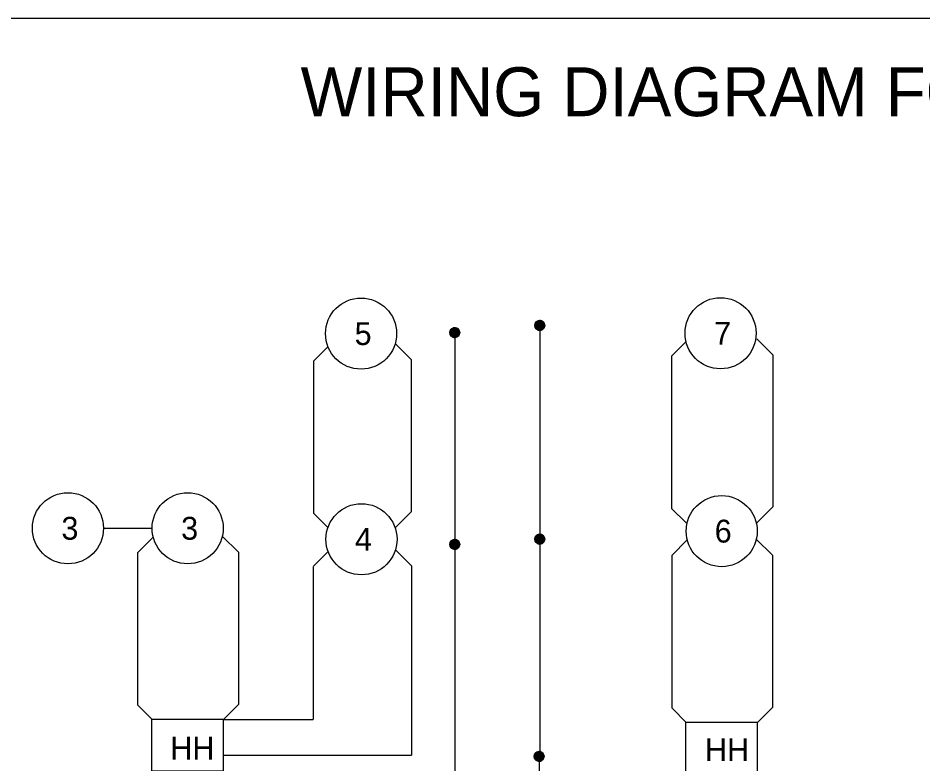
# Model space of a CAD drawing. Extents: x 100 to 888, y 575 to 1075.
# Drawn here: x 260.4 to 537.7, y 846.2 to 1075 of the extents above; entities that cross this region are included whole.
import ezdxf

# ---------------------------------------------------------------- set-up
doc = ezdxf.new("R2010")
doc.units = 0
doc.layers.add('Sheets_General Details', color=7, linetype='Continuous')
doc.layers.add('Sheets_Major Grid', color=7, linetype='Continuous')

msp = doc.modelspace()

# ---------------------------------------------------------------- linework, layer by layer
at = {"layer": 'Sheets_General Details'}
for p, q in [((420.29, 980.73), (420.29, 915.19)), ((394.23, 978.54), (394.23, 913.58)), ((491.7, 971.76), (486.81, 976.65)), ((350.92, 969.82), (355.37, 974.26)), ((380.83, 970.26), (375.94, 975.15)), ((460.68, 971.32), (465.13, 975.76)), ((460.68, 971.32), (460.68, 924.61)), ((491.7, 971.76), (491.7, 925.06)), ((350.92, 969.82), (350.92, 923.11)), ((380.83, 970.26), (380.83, 923.56)), ((460.68, 924.61), (465.13, 920.16)), ((491.7, 925.06), (486.81, 920.16)), ((350.92, 923.11), (355.37, 918.67)), ((380.83, 923.56), (375.94, 918.67)), ((286.52, 918.52), (301.43, 918.52)), ((297, 911.03), (301.77, 915.81)), ((327.88, 911.14), (322.95, 916.07)), ((394.23, 913.58), (394.23, 833.64)), ((420.29, 915.19), (420.29, 849.76)), ((460.73, 910.15), (465.5, 914.93)), ((491.61, 910.26), (486.67, 915.2)), ((297, 911.03), (297, 864.33)), ((327.88, 911.14), (327.88, 864.43)), ((350.94, 906.92), (355.39, 911.36)), ((380.92, 906.97), (376.03, 911.86)), ((460.73, 910.15), (460.73, 863.45)), ((491.61, 910.26), (491.61, 863.56)), ((350.83, 906.81), (350.83, 859.87)), ((380.92, 906.97), (380.92, 848.91)), ((297, 864.33), (301.56, 859.76)), ((327.88, 864.43), (323.31, 859.87)), ((460.73, 863.45), (465.29, 858.89)), ((491.61, 863.56), (487.04, 858.99)), ((323.31, 859.87), (350.83, 859.87)), ((323.31, 848.91), (380.92, 848.91)), ((420.09, 848.56), (420.09, 773.93))]:
    msp.add_line(p, q, dxfattribs=at)
for points in [[(418.79, 980.73), (418.82, 980.42), (418.91, 980.15), (419, 979.96), (419.13, 979.78), (419.29, 979.61), (419.49, 979.46), (419.74, 979.33), (419.96, 979.26), (420.29, 979.23), (420.54, 979.25), (420.76, 979.31), (420.97, 979.39), (421.2, 979.54), (421.34, 979.66), (421.51, 979.86), (421.61, 980.03), (421.7, 980.23), (421.76, 980.47), (421.79, 980.73), (421.76, 981.03), (421.68, 981.28), (421.56, 981.53), (421.4, 981.74), (421.16, 981.95), (420.89, 982.1), (420.53, 982.21), (420.15, 982.22), (419.83, 982.16), (419.54, 982.03), (419.3, 981.86), (419.1, 981.64), (418.94, 981.39), (418.85, 981.15), (418.8, 980.92), (418.79, 980.72), (418.89, 980.83), (418.89, 980.73), (418.89, 980.63), (418.89, 980.53), (418.89, 980.43), (418.99, 980.23), (419.09, 980.03), (419.19, 979.83), (419.39, 979.63), (419.69, 979.43), (419.99, 979.33), (420.39, 979.33), (420.59, 979.33), (420.89, 979.43), (421.09, 979.53), (421.29, 979.73), (421.49, 979.93), (421.59, 980.13), (421.69, 980.43), (421.69, 980.73), (421.69, 981.03), (421.59, 981.33), (421.39, 981.63), (421.19, 981.83), (420.89, 982.03), (420.59, 982.13), (420.29, 982.13), (419.89, 982.13), (419.49, 981.93), (419.29, 981.73), (419.09, 981.53), (418.99, 981.33), (418.89, 981.13), (418.89, 980.93), (418.89, 980.83), (418.99, 980.73), (418.99, 980.53), (419.09, 980.23), (419.19, 980.03), (419.39, 979.73), (419.69, 979.53), (419.89, 979.43), (420.69, 979.43), (420.89, 979.53), (421.19, 979.73), (421.39, 979.93), (421.49, 980.13), (421.59, 980.63), (421.59, 981.13), (421.39, 981.43), (421.19, 981.73), (420.89, 981.93), (420.49, 982.03), (419.89, 982.03), (419.49, 981.83), (419.29, 981.63), (419.09, 981.33), (418.99, 981.03), (418.99, 980.73), (419.09, 980.83), (419.09, 980.43), (419.29, 980.03), (419.49, 979.73), (419.89, 979.53), (420.69, 979.53)], [(392.73, 978.54), (392.76, 978.23), (392.84, 977.96), (392.94, 977.78), (393.07, 977.59), (393.22, 977.42), (393.43, 977.27), (393.68, 977.14), (393.9, 977.08), (394.23, 977.04), (394.47, 977.06), (394.7, 977.12), (394.91, 977.21), (395.14, 977.35), (395.28, 977.47), (395.45, 977.67), (395.55, 977.84), (395.64, 978.04), (395.7, 978.28), (395.73, 978.54), (395.69, 978.84), (395.62, 979.09), (395.49, 979.34), (395.34, 979.55), (395.1, 979.76), (394.83, 979.92), (394.46, 980.02), (394.09, 980.04), (393.77, 979.97), (393.48, 979.84), (393.24, 979.67), (393.03, 979.45), (392.88, 979.2), (392.79, 978.96), (392.74, 978.73), (392.73, 978.53), (392.82, 978.64), (392.82, 978.54), (392.82, 978.44), (392.82, 978.34), (392.82, 978.24), (392.92, 978.04), (393.02, 977.84), (393.12, 977.64), (393.32, 977.44), (393.62, 977.24), (393.92, 977.14), (394.32, 977.14), (394.52, 977.14), (394.82, 977.24), (395.02, 977.34), (395.22, 977.54), (395.42, 977.74), (395.52, 977.94), (395.62, 978.24), (395.62, 978.54), (395.62, 978.84), (395.52, 979.14), (395.32, 979.44), (395.12, 979.64), (394.82, 979.84), (394.52, 979.94), (394.22, 979.94), (393.82, 979.94), (393.42, 979.74), (393.22, 979.54), (393.02, 979.34), (392.92, 979.14), (392.82, 978.94), (392.82, 978.74), (392.82, 978.64), (392.92, 978.54), (392.92, 978.34), (393.02, 978.04), (393.12, 977.84), (393.32, 977.54), (393.62, 977.34), (393.82, 977.24), (394.62, 977.24), (394.82, 977.34), (395.12, 977.54), (395.32, 977.74), (395.42, 977.94), (395.52, 978.44), (395.52, 978.94), (395.32, 979.24), (395.12, 979.54), (394.82, 979.74), (394.42, 979.84), (393.82, 979.84), (393.42, 979.64), (393.22, 979.44), (393.02, 979.14), (392.92, 978.84), (392.92, 978.54), (393.02, 978.64), (393.02, 978.24), (393.22, 977.84), (393.42, 977.54), (393.82, 977.34), (394.62, 977.34)], [(394.62, 977.34), (395.12, 977.64), (395.42, 978.24), (395.42, 978.94), (395.22, 979.24), (394.82, 979.64), (394.42, 979.74), (393.82, 979.74), (393.42, 979.54), (393.12, 979.14), (393.02, 978.94), (393.02, 978.64), (393.12, 978.44), (393.12, 978.14), (393.32, 977.84), (393.62, 977.54), (393.82, 977.44), (394.62, 977.44), (395.02, 977.64), (395.32, 978.14), (395.32, 978.94), (394.92, 979.44), (394.62, 979.64), (393.72, 979.64), (393.42, 979.34), (393.22, 979.14), (393.12, 978.94), (393.12, 978.44), (393.22, 978.54), (393.22, 978.14), (393.62, 977.64), (393.92, 977.54), (394.62, 977.54), (395.02, 977.74), (395.22, 978.14), (395.22, 978.94), (394.82, 979.44), (394.42, 979.54), (393.72, 979.54), (393.42, 979.24), (393.22, 979.04), (393.22, 978.54), (393.32, 978.44), (393.32, 978.14), (393.62, 977.74), (393.82, 977.64), (394.62, 977.64), (395.02, 977.84), (395.12, 978.14), (395.12, 978.94), (394.82, 979.34), (394.52, 979.44), (393.72, 979.44), (393.32, 979.04), (393.32, 978.44), (393.42, 978.54), (393.42, 978.14), (393.62, 977.84), (393.82, 977.74), (394.62, 977.74), (394.82, 977.84), (395.02, 978.04), (395.02, 978.94), (394.82, 979.24), (394.52, 979.34), (393.72, 979.34), (393.42, 979.04), (393.42, 978.54), (393.52, 978.44), (393.52, 978.14), (393.62, 977.94), (393.82, 977.84), (394.62, 977.84), (394.92, 978.04), (394.92, 978.94), (394.82, 979.14), (394.52, 979.24), (393.72, 979.24), (393.52, 979.04), (393.52, 978.44), (393.62, 978.54), (393.62, 978.14), (393.82, 977.94), (394.62, 977.94), (394.82, 978.14), (394.82, 979.04), (394.52, 979.14), (393.72, 979.14), (393.62, 979.04), (393.62, 978.54), (393.72, 978.44), (393.72, 978.14), (393.82, 978.04), (394.62, 978.04), (394.72, 978.14), (394.72, 978.94), (394.52, 979.04), (393.72, 979.04), (393.72, 978.44), (393.82, 978.54), (393.82, 978.14)], [(420.69, 979.53), (421.19, 979.83), (421.49, 980.43), (421.49, 981.13), (421.29, 981.43), (420.89, 981.83), (420.49, 981.93), (419.89, 981.93), (419.49, 981.73), (419.19, 981.33), (419.09, 981.13), (419.09, 980.83), (419.19, 980.63), (419.19, 980.33), (419.39, 980.03), (419.69, 979.73), (419.89, 979.63), (420.69, 979.63), (421.09, 979.83), (421.39, 980.33), (421.39, 981.13), (420.99, 981.63), (420.69, 981.83), (419.79, 981.83), (419.49, 981.53), (419.29, 981.33), (419.19, 981.13), (419.19, 980.63), (419.29, 980.73), (419.29, 980.33), (419.69, 979.83), (419.99, 979.73), (420.69, 979.73), (421.09, 979.93), (421.29, 980.33), (421.29, 981.13), (420.89, 981.63), (420.49, 981.73), (419.79, 981.73), (419.49, 981.43), (419.29, 981.23), (419.29, 980.73), (419.39, 980.63), (419.39, 980.33), (419.69, 979.93), (419.89, 979.83), (420.69, 979.83), (421.09, 980.03), (421.19, 980.33), (421.19, 981.13), (420.89, 981.53), (420.59, 981.63), (419.79, 981.63), (419.39, 981.23), (419.39, 980.63), (419.49, 980.73), (419.49, 980.33), (419.69, 980.03), (419.89, 979.93), (420.69, 979.93), (420.89, 980.03), (421.09, 980.23), (421.09, 981.13), (420.89, 981.43), (420.59, 981.53), (419.79, 981.53), (419.49, 981.23), (419.49, 980.73), (419.59, 980.63), (419.59, 980.33), (419.69, 980.13), (419.89, 980.03), (420.69, 980.03), (420.99, 980.23), (420.99, 981.13), (420.89, 981.33), (420.59, 981.43), (419.79, 981.43), (419.59, 981.23), (419.59, 980.63), (419.69, 980.73), (419.69, 980.33), (419.89, 980.13), (420.69, 980.13), (420.89, 980.33), (420.89, 981.23), (420.59, 981.33), (419.79, 981.33), (419.69, 981.23), (419.69, 980.73), (419.79, 980.63), (419.79, 980.33), (419.89, 980.23), (420.69, 980.23), (420.79, 980.33), (420.79, 981.13), (420.59, 981.23), (419.79, 981.23), (419.79, 980.63), (419.89, 980.73), (419.89, 980.33)], [(419.89, 980.33), (420.69, 980.33), (420.69, 981.13), (419.89, 981.13), (419.89, 980.73), (419.99, 980.63), (419.99, 980.43), (420.59, 980.43), (420.59, 981.03), (419.99, 981.03), (419.99, 980.63), (420.09, 980.73), (420.09, 980.53), (420.49, 980.53), (420.49, 980.93), (420.09, 980.93), (420.09, 980.73), (420.19, 980.63), (420.39, 980.63), (420.39, 980.83), (420.19, 980.83), (420.19, 980.63), (420.29, 980.73), (420.39, 980.63)], [(393.82, 978.14), (394.62, 978.14), (394.62, 978.94), (393.82, 978.94), (393.82, 978.54), (393.92, 978.44), (393.92, 978.24), (394.52, 978.24), (394.52, 978.84), (393.92, 978.84), (393.92, 978.44), (394.02, 978.54), (394.02, 978.34), (394.42, 978.34), (394.42, 978.74), (394.02, 978.74), (394.02, 978.54), (394.12, 978.44), (394.32, 978.44), (394.32, 978.64), (394.12, 978.64), (394.12, 978.44), (394.22, 978.54), (394.32, 978.44)], [(418.79, 915.19), (418.82, 914.88), (418.91, 914.61), (419, 914.42), (419.13, 914.24), (419.29, 914.07), (419.49, 913.92), (419.74, 913.79), (419.96, 913.73), (420.29, 913.69), (420.54, 913.71), (420.76, 913.77), (420.97, 913.85), (421.2, 914), (421.34, 914.12), (421.51, 914.32), (421.61, 914.49), (421.7, 914.69), (421.76, 914.93), (421.79, 915.19), (421.76, 915.49), (421.68, 915.74), (421.56, 915.99), (421.4, 916.2), (421.16, 916.41), (420.89, 916.56), (420.53, 916.67), (420.15, 916.68), (419.83, 916.62), (419.54, 916.49), (419.3, 916.32), (419.1, 916.1), (418.94, 915.85), (418.85, 915.61), (418.8, 915.38), (418.79, 915.18), (418.89, 915.29), (418.89, 915.19), (418.89, 915.09), (418.89, 914.99), (418.89, 914.89), (418.99, 914.69), (419.09, 914.49), (419.19, 914.29), (419.39, 914.09), (419.69, 913.89), (419.99, 913.79), (420.39, 913.79), (420.59, 913.79), (420.89, 913.89), (421.09, 913.99), (421.29, 914.19), (421.49, 914.39), (421.59, 914.59), (421.69, 914.89), (421.69, 915.19), (421.69, 915.49), (421.59, 915.79), (421.39, 916.09), (421.19, 916.29), (420.89, 916.49), (420.59, 916.59), (420.29, 916.59), (419.89, 916.59), (419.49, 916.39), (419.29, 916.19), (419.09, 915.99), (418.99, 915.79), (418.89, 915.59), (418.89, 915.39), (418.89, 915.29), (418.99, 915.19), (418.99, 914.99), (419.09, 914.69), (419.19, 914.49), (419.39, 914.19), (419.69, 913.99), (419.89, 913.89), (420.69, 913.89), (420.89, 913.99), (421.19, 914.19), (421.39, 914.39), (421.49, 914.59), (421.59, 915.09), (421.59, 915.59), (421.39, 915.89), (421.19, 916.19), (420.89, 916.39), (420.49, 916.49), (419.89, 916.49), (419.49, 916.29), (419.29, 916.09), (419.09, 915.79), (418.99, 915.49), (418.99, 915.19), (419.09, 915.29), (419.09, 914.89), (419.29, 914.49), (419.49, 914.19), (419.89, 913.99), (420.69, 913.99)], [(420.69, 913.99), (421.19, 914.29), (421.49, 914.89), (421.49, 915.59), (421.29, 915.89), (420.89, 916.29), (420.49, 916.39), (419.89, 916.39), (419.49, 916.19), (419.19, 915.79), (419.09, 915.59), (419.09, 915.29), (419.19, 915.09), (419.19, 914.79), (419.39, 914.49), (419.69, 914.19), (419.89, 914.09), (420.69, 914.09), (421.09, 914.29), (421.39, 914.79), (421.39, 915.59), (420.99, 916.09), (420.69, 916.29), (419.79, 916.29), (419.49, 915.99), (419.29, 915.79), (419.19, 915.59), (419.19, 915.09), (419.29, 915.19), (419.29, 914.79), (419.69, 914.29), (419.99, 914.19), (420.69, 914.19), (421.09, 914.39), (421.29, 914.79), (421.29, 915.59), (420.89, 916.09), (420.49, 916.19), (419.79, 916.19), (419.49, 915.89), (419.29, 915.69), (419.29, 915.19), (419.39, 915.09), (419.39, 914.79), (419.69, 914.39), (419.89, 914.29), (420.69, 914.29), (421.09, 914.49), (421.19, 914.79), (421.19, 915.59), (420.89, 915.99), (420.59, 916.09), (419.79, 916.09), (419.39, 915.69), (419.39, 915.09), (419.49, 915.19), (419.49, 914.79), (419.69, 914.49), (419.89, 914.39), (420.69, 914.39), (420.89, 914.49), (421.09, 914.69), (421.09, 915.59), (420.89, 915.89), (420.59, 915.99), (419.79, 915.99), (419.49, 915.69), (419.49, 915.19), (419.59, 915.09), (419.59, 914.79), (419.69, 914.59), (419.89, 914.49), (420.69, 914.49), (420.99, 914.69), (420.99, 915.59), (420.89, 915.79), (420.59, 915.89), (419.79, 915.89), (419.59, 915.69), (419.59, 915.09), (419.69, 915.19), (419.69, 914.79), (419.89, 914.59), (420.69, 914.59), (420.89, 914.79), (420.89, 915.69), (420.59, 915.79), (419.79, 915.79), (419.69, 915.69), (419.69, 915.19), (419.79, 915.09), (419.79, 914.79), (419.89, 914.69), (420.69, 914.69), (420.79, 914.79), (420.79, 915.59), (420.59, 915.69), (419.79, 915.69), (419.79, 915.09), (419.89, 915.19), (419.89, 914.79)], [(419.89, 914.79), (420.69, 914.79), (420.69, 915.59), (419.89, 915.59), (419.89, 915.19), (419.99, 915.09), (419.99, 914.89), (420.59, 914.89), (420.59, 915.49), (419.99, 915.49), (419.99, 915.09), (420.09, 915.19), (420.09, 914.99), (420.49, 914.99), (420.49, 915.39), (420.09, 915.39), (420.09, 915.19), (420.19, 915.09), (420.39, 915.09), (420.39, 915.29), (420.19, 915.29), (420.19, 915.09), (420.29, 915.19), (420.39, 915.09)], [(392.73, 913.58), (392.76, 913.27), (392.84, 912.99), (392.94, 912.81), (393.07, 912.63), (393.22, 912.46), (393.43, 912.31), (393.68, 912.18), (393.9, 912.11), (394.23, 912.08), (394.47, 912.1), (394.7, 912.15), (394.91, 912.24), (395.14, 912.39), (395.28, 912.51), (395.45, 912.71), (395.55, 912.88), (395.64, 913.08), (395.7, 913.32), (395.73, 913.58), (395.69, 913.88), (395.62, 914.13), (395.49, 914.38), (395.34, 914.59), (395.1, 914.8), (394.83, 914.95), (394.46, 915.06), (394.09, 915.07), (393.77, 915.01), (393.48, 914.88), (393.24, 914.71), (393.03, 914.49), (392.88, 914.24), (392.79, 914), (392.74, 913.77), (392.73, 913.56), (392.82, 913.68), (392.82, 913.58), (392.82, 913.48), (392.82, 913.38), (392.82, 913.28), (392.92, 913.08), (393.02, 912.88), (393.12, 912.68), (393.32, 912.48), (393.62, 912.28), (393.92, 912.18), (394.32, 912.18), (394.52, 912.18), (394.82, 912.28), (395.02, 912.38), (395.22, 912.58), (395.42, 912.78), (395.52, 912.98), (395.62, 913.28), (395.62, 913.58), (395.62, 913.88), (395.52, 914.18), (395.32, 914.48), (395.12, 914.68), (394.82, 914.88), (394.52, 914.98), (394.22, 914.98), (393.82, 914.98), (393.42, 914.78), (393.22, 914.58), (393.02, 914.38), (392.92, 914.18), (392.82, 913.98), (392.82, 913.78), (392.82, 913.68), (392.92, 913.58), (392.92, 913.38), (393.02, 913.08), (393.12, 912.88), (393.32, 912.58), (393.62, 912.38), (393.82, 912.28), (394.62, 912.28), (394.82, 912.38), (395.12, 912.58), (395.32, 912.78), (395.42, 912.98), (395.52, 913.48), (395.52, 913.98), (395.32, 914.28), (395.12, 914.58), (394.82, 914.78), (394.42, 914.88), (393.82, 914.88), (393.42, 914.68), (393.22, 914.48), (393.02, 914.18), (392.92, 913.88), (392.92, 913.58), (393.02, 913.68), (393.02, 913.28), (393.22, 912.88), (393.42, 912.58), (393.82, 912.38), (394.62, 912.38)], [(394.62, 912.38), (395.12, 912.68), (395.42, 913.28), (395.42, 913.98), (395.22, 914.28), (394.82, 914.68), (394.42, 914.78), (393.82, 914.78), (393.42, 914.58), (393.12, 914.18), (393.02, 913.98), (393.02, 913.68), (393.12, 913.48), (393.12, 913.18), (393.32, 912.88), (393.62, 912.58), (393.82, 912.48), (394.62, 912.48), (395.02, 912.68), (395.32, 913.18), (395.32, 913.98), (394.92, 914.48), (394.62, 914.68), (393.72, 914.68), (393.42, 914.38), (393.22, 914.18), (393.12, 913.98), (393.12, 913.48), (393.22, 913.58), (393.22, 913.18), (393.62, 912.68), (393.92, 912.58), (394.62, 912.58), (395.02, 912.78), (395.22, 913.18), (395.22, 913.98), (394.82, 914.48), (394.42, 914.58), (393.72, 914.58), (393.42, 914.28), (393.22, 914.08), (393.22, 913.58), (393.32, 913.48), (393.32, 913.18), (393.62, 912.78), (393.82, 912.68), (394.62, 912.68), (395.02, 912.88), (395.12, 913.18), (395.12, 913.98), (394.82, 914.38), (394.52, 914.48), (393.72, 914.48), (393.32, 914.08), (393.32, 913.48), (393.42, 913.58), (393.42, 913.18), (393.62, 912.88), (393.82, 912.78), (394.62, 912.78), (394.82, 912.88), (395.02, 913.08), (395.02, 913.98), (394.82, 914.28), (394.52, 914.38), (393.72, 914.38), (393.42, 914.08), (393.42, 913.58), (393.52, 913.48), (393.52, 913.18), (393.62, 912.98), (393.82, 912.88), (394.62, 912.88), (394.92, 913.08), (394.92, 913.98), (394.82, 914.18), (394.52, 914.28), (393.72, 914.28), (393.52, 914.08), (393.52, 913.48), (393.62, 913.58), (393.62, 913.18), (393.82, 912.98), (394.62, 912.98), (394.82, 913.18), (394.82, 914.08), (394.52, 914.18), (393.72, 914.18), (393.62, 914.08), (393.62, 913.58), (393.72, 913.48), (393.72, 913.18), (393.82, 913.08), (394.62, 913.08), (394.72, 913.18), (394.72, 913.98), (394.52, 914.08), (393.72, 914.08), (393.72, 913.48), (393.82, 913.58), (393.82, 913.18)], [(393.82, 913.18), (394.62, 913.18), (394.62, 913.98), (393.82, 913.98), (393.82, 913.58), (393.92, 913.48), (393.92, 913.28), (394.52, 913.28), (394.52, 913.88), (393.92, 913.88), (393.92, 913.48), (394.02, 913.58), (394.02, 913.38), (394.42, 913.38), (394.42, 913.78), (394.02, 913.78), (394.02, 913.58), (394.12, 913.48), (394.32, 913.48), (394.32, 913.68), (394.12, 913.68), (394.12, 913.48), (394.22, 913.58), (394.32, 913.48)], [(418.59, 848.56), (418.62, 848.25), (418.71, 847.97), (418.8, 847.79), (418.93, 847.61), (419.09, 847.44), (419.29, 847.28), (419.54, 847.16), (419.76, 847.09), (420.09, 847.06), (420.34, 847.08), (420.56, 847.13), (420.77, 847.22), (421, 847.37), (421.14, 847.49), (421.31, 847.69), (421.42, 847.86), (421.5, 848.05), (421.57, 848.3), (421.59, 848.56), (421.56, 848.86), (421.48, 849.1), (421.36, 849.36), (421.2, 849.56), (420.96, 849.78), (420.69, 849.93), (420.33, 850.04), (419.96, 850.05), (419.64, 849.99), (419.34, 849.86), (419.1, 849.69), (418.9, 849.47), (418.74, 849.22), (418.65, 848.98), (418.6, 848.75), (418.59, 848.54), (418.69, 848.66), (418.69, 848.56), (418.69, 848.46), (418.69, 848.36), (418.69, 848.26), (418.79, 848.06), (418.89, 847.86), (418.99, 847.66), (419.19, 847.46), (419.49, 847.26), (419.79, 847.16), (420.19, 847.16), (420.39, 847.16), (420.69, 847.26), (420.89, 847.36), (421.09, 847.56), (421.29, 847.76), (421.39, 847.96), (421.49, 848.26), (421.49, 848.56), (421.49, 848.86), (421.39, 849.16), (421.19, 849.46), (420.99, 849.66), (420.69, 849.86), (420.39, 849.96), (420.09, 849.96), (419.69, 849.96), (419.29, 849.76), (419.09, 849.56), (418.89, 849.36), (418.79, 849.16), (418.69, 848.96), (418.69, 848.76), (418.69, 848.66), (418.79, 848.56), (418.79, 848.36), (418.89, 848.06), (418.99, 847.86), (419.19, 847.56), (419.49, 847.36), (419.69, 847.26), (420.49, 847.26), (420.69, 847.36), (420.99, 847.56), (421.19, 847.76), (421.29, 847.96), (421.39, 848.46), (421.39, 848.96), (421.19, 849.26), (420.99, 849.56), (420.69, 849.76), (420.29, 849.86), (419.69, 849.86), (419.29, 849.66), (419.09, 849.46), (418.89, 849.16), (418.79, 848.86), (418.79, 848.56), (418.89, 848.66), (418.89, 848.26), (419.09, 847.86), (419.29, 847.56), (419.69, 847.36), (420.49, 847.36)], [(420.49, 847.36), (420.99, 847.66), (421.29, 848.26), (421.29, 848.96), (421.09, 849.26), (420.69, 849.66), (420.29, 849.76), (419.69, 849.76), (419.29, 849.56), (418.99, 849.16), (418.89, 848.96), (418.89, 848.66), (418.99, 848.46), (418.99, 848.16), (419.19, 847.86), (419.49, 847.56), (419.69, 847.46), (420.49, 847.46), (420.89, 847.66), (421.19, 848.16), (421.19, 848.96), (420.79, 849.46), (420.49, 849.66), (419.59, 849.66), (419.29, 849.36), (419.09, 849.16), (418.99, 848.96), (418.99, 848.46), (419.09, 848.56), (419.09, 848.16), (419.49, 847.66), (419.79, 847.56), (420.49, 847.56), (420.89, 847.76), (421.09, 848.16), (421.09, 848.96), (420.69, 849.46), (420.29, 849.56), (419.59, 849.56), (419.29, 849.26), (419.09, 849.06), (419.09, 848.56), (419.19, 848.46), (419.19, 848.16), (419.49, 847.76), (419.69, 847.66), (420.49, 847.66), (420.89, 847.86), (420.99, 848.16), (420.99, 848.96), (420.69, 849.36), (420.39, 849.46), (419.59, 849.46), (419.19, 849.06), (419.19, 848.46), (419.29, 848.56), (419.29, 848.16), (419.49, 847.86), (419.69, 847.76), (420.49, 847.76), (420.69, 847.86), (420.89, 848.06), (420.89, 848.96), (420.69, 849.26), (420.39, 849.36), (419.59, 849.36), (419.29, 849.06), (419.29, 848.56), (419.39, 848.46), (419.39, 848.16), (419.49, 847.96), (419.69, 847.86), (420.49, 847.86), (420.79, 848.06), (420.79, 848.96), (420.69, 849.16), (420.39, 849.26), (419.59, 849.26), (419.39, 849.06), (419.39, 848.46), (419.49, 848.56), (419.49, 848.16), (419.69, 847.96), (420.49, 847.96), (420.69, 848.16), (420.69, 849.06), (420.39, 849.16), (419.59, 849.16), (419.49, 849.06), (419.49, 848.56), (419.59, 848.46), (419.59, 848.16), (419.69, 848.06), (420.49, 848.06), (420.59, 848.16), (420.59, 848.96), (420.39, 849.06), (419.59, 849.06), (419.59, 848.46), (419.69, 848.56), (419.69, 848.16)], [(419.69, 848.16), (420.49, 848.16), (420.49, 848.96), (419.69, 848.96), (419.69, 848.56), (419.79, 848.46), (419.79, 848.26), (420.39, 848.26), (420.39, 848.86), (419.79, 848.86), (419.79, 848.46), (419.89, 848.56), (419.89, 848.36), (420.29, 848.36), (420.29, 848.76), (419.89, 848.76), (419.89, 848.56), (419.99, 848.46), (420.19, 848.46), (420.19, 848.66), (419.99, 848.66), (419.99, 848.46), (420.09, 848.56), (420.19, 848.46)]]:
    msp.add_lwpolyline(points, dxfattribs=at)
for points in [[(301.23, 844.12), (323.31, 844.12), (323.31, 859.87), (301.23, 859.87)], [(464.96, 843.24), (487.04, 843.24), (487.04, 858.99), (464.96, 858.99)]]:
    msp.add_lwpolyline(points, close=True, dxfattribs=at)
for centre, radius in [((365.5, 978.23), 10.9), ((475.71, 978.33), 10.9), ((420.29, 980.73), 1.5), ((394.23, 978.54), 1.5), ((275.63, 918.52), 10.9), ((312.33, 918.52), 10.9), ((476.06, 917.64), 10.9), ((365.63, 915.15), 10.9), ((420.29, 915.19), 1.5), ((394.23, 913.58), 1.5), ((420.09, 848.56), 1.5)]:
    msp.add_circle(centre, radius, dxfattribs=at)
at = {"layer": 'Sheets_Major Grid'}
msp.add_lwpolyline([(100, 1075), (887.5, 1075), (887.5, 575), (100, 575)], close=True, dxfattribs=at)

# ---------------------------------------------------------------- texts
at = {"layer": 'Sheets_General Details'}
for s, height, p in [('WIRING DIAGRAM FOR LIGHTING', 15, (346.95, 1044.91)), ('5', 7, (363.52, 974.73)), ('7', 7, (473.73, 974.83)), ('3', 7, (273.64, 915.02)), ('3', 7, (310.34, 915.02)), ('6', 7, (473.91, 914.14)), ('4', 7, (363.65, 911.65)), ('HH', 7, (307.02, 847.56)), ('HH', 7, (470.93, 847.11))]:
    msp.add_text(s, height=height, dxfattribs=at).set_placement(p)

doc.saveas('drawing.dxf')
